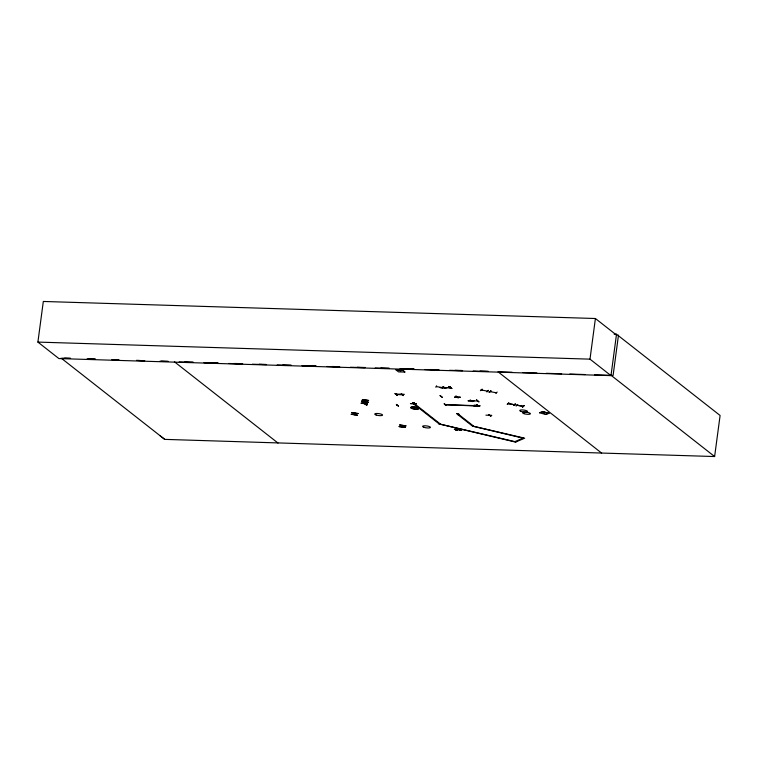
<?xml version="1.0" encoding="UTF-8"?>
<svg xmlns="http://www.w3.org/2000/svg" width="758" height="758" viewBox="0 0 758 758"><rect width="100%" height="100%" fill="white"/><g stroke="black" fill="none" stroke-linecap="round" stroke-linejoin="round"><path stroke-width="1.14" d="M474.015 405.492L479.947 405.757L474.063 405.549M361.727 401.569L368.009 402.498L361.737 401.541M362.381 399.561L368.663 400.499L362.4 399.542M399.656 425.001L405.928 425.892M614.16 334.155L616.51 334.231L610.986 375.627L58.906 358.572L37.9 342.095L43.32 301.457L595.409 318.512L616.415 334.989M364.333 402.849L364.2 403.607L364.92 401.437M364.418 403.635L364.949 402.157M364.788 403.171L366.967 405.246L364.522 403.493M365.915 403.749L365.906 404.402L366.645 403.834L366.123 403.825M366.408 404.346L366.484 403.749L366.465 404.44L365.877 404.327L366.493 404.431M368.075 402.157L361.869 400.859M396.083 369.895L402.451 370.179L404.867 371.989L402.46 370.094L396.083 369.895L398.481 371.875L404.857 372.074M396.235 393.914C396.017 395.477 396.766 393.156 396.936 394.169M396.889 393.933L396.785 394.605L396.804 393.923M413.157 403.616L413.413 402.915M413.385 402.915L413.498 403.654M413.641 403.54L414.247 402.953M414.209 403.55L414.228 402.943M451.834 388.522L448.925 386.485M449.74 387.717L449.674 387.025L450.309 387.111L450.233 387.708L444.539 387.66L450.138 387.641M449.655 387.698L449.617 387.025M450.167 387.708L450.214 387.054L449.987 387.622M458.761 414.039L457.481 414.342L472.319 425.987L524.669 438.19L515.544 442.094L438.816 423.855L516.046 441.876M458.126 414.503L458.836 414.095M476.431 399.779L478.904 401.854M476.308 405.672L444.927 404.696L476.744 406.013L476.375 405.16M476.763 404.952L477.009 405.558M476.81 404.952L476.754 405.606M487.574 391.156L481.529 390.029L482.088 389.536M481.662 389.982L481.567 389.441M482.202 389.555L482.003 390.133L482.278 389.508M515.203 403.758L513.687 405.322M539.497 412.75L543.06 411.66L548.868 413.356L545.305 414.361L539.497 412.75L543.05 411.746L548.868 413.356M545.305 414.361L548.877 413.281M610.986 375.627L589.989 359.15L595.409 318.512M618.49 335.121L613.108 375.418L611.119 375.352M512.152 372.244L498.015 371.799L601.596 453.047L714.623 456.543L720.1 415.479L616.51 334.231M351.21 414.313L357.511 415.166L351.238 414.209M361.149 403.228L367.45 404.005L361.178 403.114M361.803 401.228L368.113 402.005L361.841 401.115M399.087 426.64L405.388 427.408L399.115 426.527M473.873 400.991L467.98 400.811L473.883 400.963M404.384 394.34L398.376 394.113M473.958 405.748L479.842 405.947M440.019 395.638L442.388 397.4L440.161 395.6M440.237 387.613L445.96 387.745L440.104 387.584M354.536 414.569L354.791 413.214M354.488 414.711L355.009 413.243M364.295 402.868L364.257 403.436M364.863 401.588L365.318 400.129M365.612 400.139L365.166 401.475M399.674 424.954L405.947 425.873M402.1 427L402.612 425.522M402.905 425.57L402.432 427.019M443.108 386.694L445.827 388.503L443.155 386.751M366.635 405.217L364.702 403.455M395.022 393.62L397.287 395.411L395.07 393.582M412.56 402.612L414.749 404.355M456.704 413.546L459.187 415.346L456.998 413.603M456.951 413.546L458.855 415.318M470.159 399.892L472.604 401.617M480.411 390.588L482.23 389.328L480.439 390.56M480.705 390.597L482.183 389.261M489.156 392.227L490.976 390.948L489.185 392.189M489.46 392.199L490.928 390.882M507.178 404.185L508.978 402.83L507.443 404.204M515.923 405.814L517.723 404.459L516.264 405.89M435.812 387.224L436.599 385.784M495.94 393.449L497.153 392.047M514.284 404.744L508.267 403.635M524.176 405.701L522.376 407.027L523.863 405.691M523.93 405.644L522.717 407.074M514.928 441.611L523.551 437.925M401.768 394.492L401.323 394.312L401.825 394.501M443.004 387.745L443.288 387.755M476.791 405.918L477.133 405.956M496.263 392.767L490.236 391.659M508.286 403.569L514.341 404.696M517.032 405.198L523.134 406.326L517.013 405.265M396.159 394.501L402.015 394.766M396.794 405.293L397.372 405.388M413.754 403.531L414.238 403.559M471.552 400.755L477.512 401.029M458.164 414.436L458.713 414.531M450.205 387.12L449.807 387.12M456.667 396.974L457.33 396.955M448.85 386.798L451.834 388.551M454.554 397.078L460.409 397.22L454.696 397.164M37.9 342.095L589.989 359.15M62.336 358.155L70.579 358.401M87.056 358.913L95.3 359.169M111.786 359.68L118.845 359.898M136.506 360.438L144.75 360.694L136.478 360.42M160.052 361.168L168.295 361.424L161.217 361.196M184.81 361.936L193.072 362.191M209.606 362.703L217.878 362.959M234.412 363.47L242.674 363.726M259.208 364.238L266.295 364.456M282.829 364.968L291.1 365.223M307.634 365.726L315.897 365.981M332.43 366.493L339.518 366.711M357.236 367.26L365.498 367.516M380.848 367.99L389.119 368.246M405.653 368.758L413.915 369.013M430.449 369.525L438.721 369.781M455.255 370.292L462.342 370.51M480.051 371.06L488.323 371.316M64.61 358.155L70.503 358.344M88.174 358.904L95.243 359.121M112.914 359.68L118.807 359.861M179.144 361.945L193.318 362.381M203.949 362.712L218.124 363.148M228.745 363.48L241.736 363.878M252.367 364.21L266.541 364.645M277.172 364.968L291.337 365.413M301.968 365.735L316.143 366.18M326.774 366.502L339.764 366.91M350.386 367.232L364.56 367.668M375.191 368L389.366 368.435M399.987 368.767L414.162 369.203M424.793 369.534L438.967 369.97M449.589 370.302L462.579 370.7M473.21 371.032L487.385 371.467M522.736 372.557L536.863 372.993M546.319 373.315L561.631 373.798M569.883 374.054L585.204 374.537M594.623 374.831L609.944 375.314M474.044 405.198L477.578 405.35M160.156 435.831L164.742 439.375L601.596 453.047M401.323 393.857L403.512 395.61L401.323 393.866M476.716 400.11L478.895 401.835M412.589 402.697L414.484 404.393M414.351 403.038L413.726 402.943M444.548 404.497L445.003 404.488M416.436 403.806L410.419 403.569L416.341 403.682M473.845 405.719L479.748 405.918M446.282 405.416L444.093 403.673L446.329 405.331M398.471 406.222L396.33 404.393L398.528 406.165M485.925 415.147L491.79 415.365M455.937 396.14L458.173 397.836M489.118 415.479L488.512 415.09M363.84 401.645L365.934 401.958M363.3 403.161L367.488 403.739M443.127 386.921L442.122 388.286M442.549 387.594L436.371 386.608M488.351 390.465L486.911 391.725M515.459 404.09L513.971 405.445M523.048 438.143L472.964 426.233L473.466 426.015L458.779 414.522M448.907 386.741L451.579 388.494M611.033 375.286L714.623 456.543M174.425 361.793L278.006 443.051M61.161 358.117L164.742 439.375M455.965 396.093L458.183 397.846M351.788 412.655L358.07 413.555L351.788 412.655M413.821 402.934L413.868 403.626L413.83 402.943M477.019 404.952L476.839 405.625L477.085 404.962M456.259 429.312L454.307 429.255L455.861 429.739L455.482 430.174L457.936 430.25L456.259 429.312M460.068 429.435L458.126 429.379L459.68 429.862L459.301 430.298L461.745 430.373L460.068 429.435M488.398 390.389L486.863 391.801L488.408 390.417M400.205 370.842L400.764 370.975L400.205 370.842M414.541 403.768L413.394 403.73L438.816 423.665L439.962 423.703L414.541 403.768M488.806 414.541L491.013 416.332L488.825 414.55M544.244 412.883L543.647 412.845L544.244 412.883M521.191 411.471A3.961 0.976 7.6 0 0 527.559 411.67A3.961 0.976 7.6 0 0 522.29 409.926A3.961 0.976 7.6 0 0 521.191 411.471M524.005 413.679A3.961 0.976 7.6 0 0 530.373 413.877A3.961 0.976 7.6 0 0 525.105 412.134A3.961 0.976 7.6 0 0 524.005 413.679M412.229 408.505A3.961 0.976 7.6 0 0 418.606 408.704A3.961 0.976 7.6 0 0 413.328 406.97A3.961 0.976 7.6 0 0 412.229 408.505A3.951 0.966 7.6 0 0 418.587 408.714A3.951 0.966 7.6 0 0 413.337 406.98A3.951 0.966 7.6 0 0 412.238 408.515M376.148 415.005A3.961 0.976 7.6 0 0 382.515 415.204A3.961 0.976 7.6 0 0 377.238 413.47A3.961 0.976 7.6 0 0 376.148 415.005M424.016 427.332A3.961 0.976 7.6 0 0 430.383 427.531A3.961 0.976 7.6 0 0 425.115 425.788A3.961 0.976 7.6 0 0 424.016 427.332"/></g></svg>
